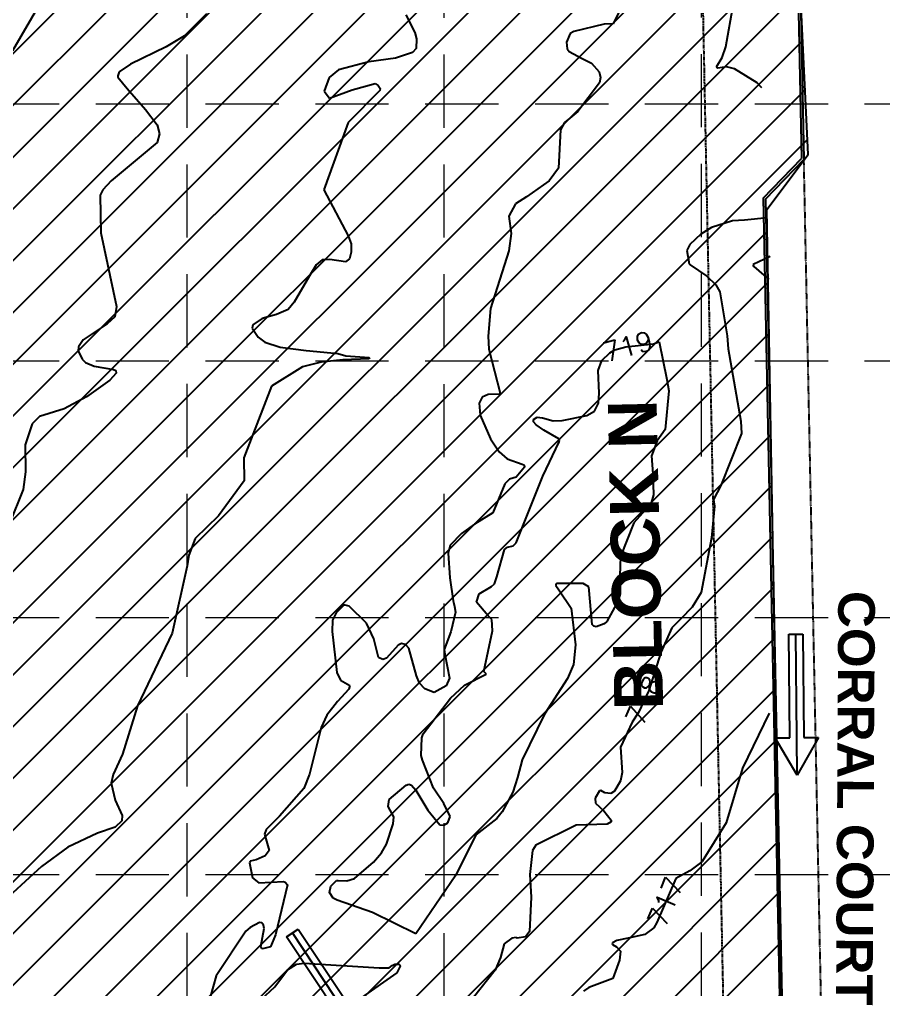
# Model space of a CAD drawing. Header units: inches. Extents: x 2520351 to 2523325, y 7106287 to 7111535.
# Drawn here: x 2522007.4 to 2522184.4, y 7108108.9 to 7108307.7 of the extents above; entities that cross this region are included whole.
import ezdxf
from ezdxf.enums import TextEntityAlignment as Align

# ---------------------------------------------------------------- set-up
doc = ezdxf.new("R2010")
doc.units = ezdxf.units.IN
doc.header["$MEASUREMENT"] = 0
for name, pattern in [('DASHED', [0.75, 0.5, -0.25]), ('HIDDEN', [0.375, 0.25, -0.125]), ('XPAV-sc1$0$HIDDEN4', [0.09375, 0.0625, -0.03125]), ('XSITE-SC$0$PHANTOM2', [1.25, 0.625, -0.125, 0.125, -0.125, 0.125, -0.125])]:
    doc.linetypes.add(name, pattern=pattern)
for name, color, linetype in [('1 SODDED LOT', 2, 'Continuous'), ('CONTOURS', 35, 'Continuous'), ('GRID', 254, 'DASHED'), ('TITLE-TXT', 7, 'Continuous'), ('XDAM-sc1$0$ARROWSHADE', 9, 'Continuous'), ('XPAV-sc1$0$GUTTER', 11, 'XPAV-sc1$0$HIDDEN4'), ('XPAV-sc1$0$p-boc', 11, 'Continuous'), ('XPAV-sc1$0$p-foc', 11, 'Continuous'), ('XSITE-SC$0$1-BLOCK-NUMBER', 251, 'Continuous'), ('XSITE-SC$0$P-ROW', 3, 'XSITE-SC$0$PHANTOM2')]:
    doc.layers.add(name, color=color, linetype=linetype)
doc.styles.get("Standard").update_dxf_attribs({"font": 'ARIALBD.TTF'})
doc.styles.add('STREET', font='ARIALBD.TTF', dxfattribs={"height": 15})
doc.styles.add('XTOPO-SC1-sec$0$L100_40', font='SIMPLEX.shx', dxfattribs={"height": 4})

msp = doc.modelspace()

# ---------------------------------------------------------------- hatches: boundary and pattern name
at = {"layer": '1 SODDED LOT'}
h = msp.add_hatch(dxfattribs=at)
h.set_pattern_fill('ANSI31', color=256, scale=60, style=0)
edge = h.paths.add_edge_path()
edge.add_line((2521746.39, 7107646.36), (2521744.86, 7107758.31))
edge.add_line((2521744.86, 7107758.31), (2521747.04, 7107758.37))
edge.add_line((2521747.04, 7107758.37), (2521750.99, 7107762.44))
edge.add_line((2521750.99, 7107762.44), (2521785.43, 7107762.91))
edge.add_arc((2521785.67, 7107745.01), 17.9, 0.1621, 90.7879, ccw=False)
edge.add_line((2521803.57, 7107745.06), (2521804.89, 7107727.46))
edge.add_line((2521804.89, 7107727.46), (2521805.02, 7107717.88))
edge.add_line((2521805.02, 7107717.88), (2521805.23, 7107706.44))
edge.add_line((2521805.23, 7107706.44), (2521804.25, 7107705.42))
edge.add_line((2521804.25, 7107705.42), (2521804.6, 7107688.82))
edge.add_arc((2521758.68, 7107687.86), 45.94, -68.3455, 1.1975, ccw=False)
edge.add_line((2521775.63, 7107645.16), (2521772.36, 7107644.15))
edge.add_line((2521772.36, 7107644.15), (2521769.8, 7107643.54))
edge.add_line((2521769.8, 7107643.54), (2521767.1, 7107643.06))
edge.add_line((2521767.1, 7107643.06), (2521762.92, 7107642.61))
edge.add_line((2521762.92, 7107642.61), (2521746.45, 7107642.34))
edge.add_line((2521746.45, 7107642.34), (2521746.39, 7107646.36))
h.paths.add_polyline_path([(2521496.41, 7107642.91), (2521494.87, 7107754.48), (2521494.86, 7107754.89), (2521544.44, 7107755.57), (2521546.49, 7107638.6), (2521496.44, 7107637.89)])
edge = h.paths.add_edge_path()
edge.add_line((2521560.4, 7107910.52), (2521558.07, 7108023.7))
edge.add_line((2521558.07, 7108023.7), (2521651.66, 7108025.62))
edge.add_line((2521651.66, 7108025.62), (2521653.09, 7108025.65))
edge.add_line((2521653.09, 7108025.65), (2521655.12, 7108025.67))
edge.add_arc((2521654.18, 7108007.32), 18.37, 20.5729, 87.0589, ccw=False)
edge.add_line((2521671.38, 7108013.78), (2521671.96, 7108011.77))
edge.add_line((2521671.96, 7108011.77), (2521672.24, 7108010.33))
edge.add_line((2521672.24, 7108010.33), (2521672.66, 7108004.67))
edge.add_line((2521672.66, 7108004.67), (2521673.88, 7107987.84))
edge.add_line((2521673.88, 7107987.84), (2521674.16, 7107971.91))
edge.add_line((2521674.16, 7107971.91), (2521673.19, 7107970.83))
edge.add_line((2521673.19, 7107970.83), (2521673.5, 7107955.69))
edge.add_arc((2521631.78, 7107952.34), 41.85, -86.2826, 4.5999, ccw=False)
edge.add_line((2521634.49, 7107910.57), (2521614.91, 7107910.13))
edge.add_line((2521614.91, 7107910.13), (2521613.93, 7107909.11))
edge.add_line((2521613.93, 7107909.11), (2521560.45, 7107908.05))
edge.add_line((2521560.45, 7107908.05), (2521560.4, 7107910.52))
edge = h.paths.add_edge_path()
edge.add_line((2521047.4, 7108212.41), (2521153.71, 7108190.41))
edge.add_line((2521153.71, 7108190.41), (2521165.45, 7108187.98))
edge.add_line((2521165.45, 7108187.98), (2521145.19, 7108096.36))
edge.add_line((2521145.19, 7108096.36), (2521144.82, 7108095.18))
edge.add_arc((2521127.58, 7108100.49), 18.04, 257.7556, 342.8824, ccw=False)
edge.add_line((2521123.75, 7108082.86), (2521105.24, 7108086.22))
edge.add_line((2521105.24, 7108086.22), (2521097.17, 7108087.7))
edge.add_line((2521097.17, 7108087.7), (2521093.78, 7108088.45))
edge.add_line((2521093.78, 7108088.45), (2521093.02, 7108089.64))
edge.add_line((2521093.02, 7108089.64), (2521042.14, 7108100.83))
edge.add_line((2521042.14, 7108100.83), (2521023.14, 7108104.63))
edge.add_line((2521023.14, 7108104.63), (2521047.4, 7108212.41))
edge = h.paths.add_edge_path()
edge.add_line((2521019.41, 7108035.32), (2521021.41, 7108042.83))
edge.add_arc((2521076.42, 7108028.18), 56.93, 107.2084, 165.0796, ccw=False)
edge.add_line((2521059.58, 7108082.56), (2521062.02, 7108082.75))
edge.add_line((2521062.02, 7108082.75), (2521063.44, 7108082.78))
edge.add_arc((2521064.2, 7108044.41), 38.38, 78.5499, 91.1383, ccw=False)
edge.add_line((2521071.82, 7108082.03), (2521087.22, 7108078.63))
edge.add_line((2521087.22, 7108078.63), (2521090.43, 7108077.93))
edge.add_line((2521090.43, 7108077.93), (2521091.62, 7108078.69))
edge.add_line((2521091.62, 7108078.69), (2521095.11, 7108077.9))
edge.add_line((2521095.11, 7108077.9), (2521098.91, 7108076.73))
edge.add_line((2521098.91, 7108076.73), (2521104.9, 7108074.86))
edge.add_line((2521104.9, 7108074.86), (2521106.43, 7108074.38))
edge.add_line((2521106.43, 7108074.38), (2521107.21, 7108074.19))
edge.add_arc((2521102.83, 7108057.05), 17.69, -2.7582, 75.6705, ccw=False)
edge.add_arc((2521095.73, 7108057.39), 24.8, 350.2174, 357.2418, ccw=False)
edge.add_arc((2521158.46, 7108041.57), 40.02, 163.1293, 313.4846)
edge.add_line((2521185.99, 7108012.53), (2521186.72, 7108013.24))
edge.add_line((2521186.72, 7108013.24), (2521188.44, 7108014.97))
edge.add_line((2521188.44, 7108014.97), (2521189.32, 7108015.76))
edge.add_line((2521189.32, 7108015.76), (2521190.38, 7108016.6))
edge.add_arc((2521201.33, 7108002.77), 17.64, 93.2276, 128.3689, ccw=False)
edge.add_line((2521200.34, 7108020.38), (2521227, 7108020.95))
edge.add_line((2521227, 7108020.95), (2521230.56, 7107901.29))
edge.add_line((2521230.56, 7107901.29), (2521209.57, 7107900.92))
edge.add_line((2521209.57, 7107900.92), (2521208.43, 7107900.96))
edge.add_arc((2521221.45, 7108343.75), 442.98, 261.0973, 268.3161, ccw=False)
edge.add_line((2521152.89, 7107906.1), (2521147.31, 7107907.18))
edge.add_line((2521147.31, 7107907.18), (2521141.42, 7107908.4))
edge.add_line((2521141.42, 7107908.4), (2521135.5, 7107909.75))
edge.add_line((2521135.5, 7107909.75), (2521130.22, 7107911.08))
edge.add_line((2521130.22, 7107911.08), (2521114.24, 7107915.61))
edge.add_line((2521114.24, 7107915.61), (2521091.68, 7107923.2))
edge.add_line((2521091.68, 7107923.2), (2521064.35, 7107932.48))
edge.add_line((2521064.35, 7107932.48), (2521052.41, 7107936.54))
edge.add_line((2521052.41, 7107936.54), (2521051.79, 7107937.81))
edge.add_line((2521051.79, 7107937.81), (2521044.55, 7107940.27))
edge.add_arc((2521050.15, 7107983.52), 43.61, 187.3885, 262.6305, ccw=False)
edge.add_line((2521006.9, 7107977.91), (2521006.81, 7107978.71))
edge.add_line((2521006.81, 7107978.71), (2521006.68, 7107980.35))
edge.add_line((2521006.68, 7107980.35), (2521006.61, 7107982.52))
edge.add_arc((2521037.37, 7107983.5), 30.78, 169.0142, 181.8294, ccw=False)
edge.add_line((2521007.16, 7107989.36), (2521012.97, 7108011.46))
edge.add_line((2521012.97, 7108011.46), (2521012.26, 7108012.66))
edge.add_line((2521012.26, 7108012.66), (2521018.19, 7108034.61))
edge.add_line((2521018.19, 7108034.61), (2521019.41, 7108035.32))
h.paths.add_polyline_path([(2521283.39, 7108006.11), (2521285.51, 7107902.42), (2521505.51, 7107906.91), (2521503.11, 7108022.57), (2521283.29, 7108018.11)])
edge = h.paths.add_edge_path()
edge.add_line((2521558.72, 7108049.83), (2521558.74, 7108061.74))
edge.add_line((2521558.74, 7108061.74), (2521556.73, 7108159.77))
edge.add_line((2521556.73, 7108159.77), (2521608.8, 7108160.83))
edge.add_line((2521608.8, 7108160.83), (2521609.82, 7108159.85))
edge.add_line((2521609.82, 7108159.85), (2521624.96, 7108160.17))
edge.add_arc((2521625.88, 7108115.42), 44.75, 8.834, 91.1827, ccw=False)
edge.add_line((2521670.1, 7108122.3), (2521670.53, 7108101.58))
edge.add_line((2521670.53, 7108101.58), (2521671.54, 7108100.6))
edge.add_line((2521671.54, 7108100.6), (2521671.87, 7108084.53))
edge.add_line((2521671.87, 7108084.53), (2521671.15, 7108070.03))
edge.add_line((2521671.15, 7108070.03), (2521671.15, 7108068.8))
edge.add_arc((2521654.11, 7108068.8), 17.04, -87.2047, 0, ccw=False)
edge.add_line((2521654.94, 7108051.78), (2521653.54, 7108051.67))
edge.add_line((2521653.54, 7108051.67), (2521558.72, 7108049.83))
edge = h.paths.add_edge_path()
edge.add_line((2521506.88, 7108158.75), (2521219.57, 7108152.9))
edge.add_line((2521219.57, 7108152.9), (2521201.84, 7108151.72))
edge.add_line((2521201.84, 7108151.72), (2521198.48, 7108151.46))
edge.add_arc((2521199.96, 7108132), 19.52, 94.3325, 163.5555)
edge.add_line((2521181.24, 7108137.52), (2521171.4, 7108094.46))
edge.add_line((2521171.4, 7108094.46), (2521161.77, 7108088.5))
edge.add_line((2521161.77, 7108088.5), (2521156.09, 7108064.96))
edge.add_arc((2521177.51, 7108059.79), 22.04, 166.4191, 262.6913)
edge.add_line((2521174.7, 7108037.93), (2521175.55, 7108037.91))
edge.add_line((2521175.55, 7108037.91), (2521179.48, 7108042))
edge.add_line((2521179.48, 7108042), (2521402.46, 7108046.53))
edge.add_line((2521402.46, 7108046.53), (2521495.69, 7108048.45))
edge.add_line((2521495.69, 7108048.45), (2521499.77, 7108044.52))
edge.add_line((2521499.77, 7108044.52), (2521508.7, 7108044.69))
edge.add_line((2521508.7, 7108044.69), (2521508.63, 7108061.23))
edge.add_line((2521508.63, 7108061.23), (2521506.88, 7108158.75))
edge = h.paths.add_edge_path()
edge.add_line((2521610.94, 7108171.88), (2521608.46, 7108290.01))
edge.add_line((2521608.46, 7108290.01), (2521533.5, 7108288.35))
edge.add_line((2521533.5, 7108288.35), (2521484.86, 7108287.21))
edge.add_line((2521484.86, 7108287.21), (2521460.83, 7108286.21))
edge.add_line((2521460.83, 7108286.21), (2521429.9, 7108284.54))
edge.add_line((2521429.9, 7108284.54), (2521368.78, 7108281.06))
edge.add_line((2521368.78, 7108281.06), (2521349.23, 7108279.95))
edge.add_line((2521349.23, 7108279.95), (2521261.12, 7108274.98))
edge.add_line((2521261.12, 7108274.98), (2521221, 7108272.74))
edge.add_line((2521221, 7108272.74), (2521216.72, 7108276.52))
edge.add_line((2521216.72, 7108276.52), (2521216.67, 7108276.52))
edge.add_arc((2521217.41, 7108256.67), 19.86, 92.1221, 170.604)
edge.add_line((2521197.82, 7108259.91), (2521204.23, 7108250.57))
edge.add_line((2521204.23, 7108250.57), (2521191.32, 7108184.43))
edge.add_line((2521191.32, 7108184.43), (2521191.26, 7108184.1))
edge.add_arc((2521208.22, 7108180.91), 17.26, 169.3216, 273.4207)
edge.add_line((2521209.25, 7108163.67), (2521219.73, 7108162.93))
edge.add_line((2521219.73, 7108162.93), (2521312.77, 7108164.87))
edge.add_line((2521312.77, 7108164.87), (2521481.29, 7108168.3))
edge.add_line((2521481.29, 7108168.3), (2521608.6, 7108170.83))
edge.add_line((2521608.6, 7108170.83), (2521609.57, 7108171.85))
edge.add_line((2521609.57, 7108171.85), (2521610.94, 7108171.88))
edge = h.paths.add_edge_path()
edge.add_line((2521627.16, 7108316.19), (2521544.24, 7108314.51))
edge.add_line((2521544.24, 7108314.51), (2521502.41, 7108313.51))
edge.add_line((2521502.41, 7108313.51), (2521481.25, 7108313))
edge.add_line((2521481.25, 7108313), (2521407.23, 7108309.18))
edge.add_line((2521407.23, 7108309.18), (2521291.9, 7108302.79))
edge.add_line((2521291.9, 7108302.79), (2521288.46, 7108418.47))
edge.add_line((2521288.46, 7108418.47), (2521407.15, 7108420.82))
edge.add_line((2521407.15, 7108420.82), (2521497.39, 7108422.63))
edge.add_line((2521497.39, 7108422.63), (2521603.37, 7108424.87))
edge.add_line((2521603.37, 7108424.87), (2521604.44, 7108423.88))
edge.add_line((2521604.44, 7108423.88), (2521620.18, 7108424.17))
edge.add_arc((2521620.99, 7108379.83), 44.34, 11.6094, 91.0508, ccw=False)
edge.add_line((2521664.42, 7108388.76), (2521665.18, 7108365.61))
edge.add_line((2521665.18, 7108365.61), (2521666.17, 7108364.62))
edge.add_line((2521666.17, 7108364.62), (2521666.53, 7108349.61))
edge.add_line((2521666.53, 7108349.61), (2521665.82, 7108330.77))
edge.add_line((2521665.82, 7108330.77), (2521665.78, 7108329.18))
edge.add_arc((2521648.75, 7108329.68), 17.03, 269.7677, 358.3135, ccw=False)
edge.add_line((2521648.68, 7108312.65), (2521631.32, 7108312.27))
edge.add_line((2521631.32, 7108312.27), (2521627.16, 7108316.19))
edge = h.paths.add_edge_path()
edge.add_line((2521256.27, 7108555.67), (2521264.44, 7108547.85))
edge.add_line((2521264.44, 7108547.85), (2521422.22, 7108551.08))
edge.add_line((2521422.22, 7108551.08), (2521439.6, 7108551.4))
edge.add_line((2521439.6, 7108551.4), (2521460.09, 7108551.78))
edge.add_line((2521460.09, 7108551.78), (2521478.53, 7108551.99))
edge.add_line((2521478.53, 7108551.99), (2521498.9, 7108551.85))
edge.add_line((2521498.9, 7108551.85), (2521515.27, 7108551.59))
edge.add_line((2521515.27, 7108551.59), (2521535.22, 7108551.01))
edge.add_line((2521535.22, 7108551.01), (2521558.63, 7108550.02))
edge.add_line((2521558.63, 7108550.02), (2521563.46, 7108549.77))
edge.add_line((2521563.46, 7108549.77), (2521600.09, 7108547.42))
edge.add_line((2521600.09, 7108547.42), (2521612.24, 7108546.59))
edge.add_line((2521612.24, 7108546.59), (2521642.87, 7108544.49))
edge.add_line((2521642.87, 7108544.49), (2521644.67, 7108544.41))
edge.add_arc((2521643.68, 7108526.18), 18.26, -0.2001, 86.9036, ccw=False)
edge.add_line((2521661.94, 7108526.12), (2521663.48, 7108497.64))
edge.add_line((2521663.48, 7108497.64), (2521662.44, 7108496.61))
edge.add_line((2521662.44, 7108496.61), (2521662.84, 7108477.01))
edge.add_arc((2521621.17, 7108477.8), 41.67, 279.5049, 358.923, ccw=False)
edge.add_line((2521628.05, 7108436.7), (2521270.95, 7108428.02))
edge.add_line((2521270.95, 7108428.02), (2521264.41, 7108428))
edge.add_line((2521264.41, 7108428), (2521251.99, 7108428.74))
edge.add_line((2521251.99, 7108428.74), (2521250.56, 7108428.86))
edge.add_line((2521250.56, 7108428.86), (2521248.88, 7108429.14))
edge.add_arc((2521252.57, 7108446.62), 17.86, 178.6911, 258.0797, ccw=False)
edge.add_line((2521234.71, 7108447.03), (2521243.77, 7108528.42))
edge.add_line((2521243.77, 7108528.42), (2521236.52, 7108537.37))
edge.add_line((2521236.52, 7108537.37), (2521236.59, 7108537.82))
edge.add_arc((2521256.58, 7108535.54), 20.12, 94.1833, 173.5096, ccw=False)
edge.add_line((2521255.11, 7108555.6), (2521256.27, 7108555.67))
edge = h.paths.add_edge_path()
edge.add_line((2521107.58, 7108664.77), (2521108.64, 7108682.72))
edge.add_line((2521108.64, 7108682.72), (2521266.52, 7108685.94))
edge.add_line((2521266.52, 7108685.94), (2521268.4, 7108592.03))
edge.add_line((2521268.4, 7108592.03), (2521265.61, 7108582.1))
edge.add_line((2521265.61, 7108582.1), (2521265.6, 7108582.05))
edge.add_line((2521265.6, 7108582.05), (2521265.56, 7108582.07))
edge.add_arc((2521245.59, 7108545.89), 41.32, 61.0945, 134.8409)
edge.add_line((2521216.45, 7108575.19), (2521207.18, 7108580.34))
edge.add_line((2521207.18, 7108580.34), (2521107.58, 7108664.77))
h.paths.add_polyline_path([(2521338.51, 7108687.38), (2521340.74, 7108575.45), (2521409.85, 7108576.76), (2521462.55, 7108577.85), (2521498.11, 7108577.93), (2521524.42, 7108577.42), (2521561.99, 7108575.86), (2521619.96, 7108572.16), (2521620.68, 7108584.2), (2521618.44, 7108693.07)])
edge = h.paths.add_edge_path()
edge.add_line((2521675.61, 7108638.41), (2521787.53, 7108640.54))
edge.add_line((2521787.53, 7108640.54), (2521788.82, 7108582.44))
edge.add_arc((2521769.3, 7108582), 19.53, -91.2766, 1.2682, ccw=False)
edge.add_line((2521768.86, 7108562.48), (2521676.84, 7108568.35))
edge.add_line((2521676.84, 7108568.35), (2521675.61, 7108638.41))
h.paths.add_polyline_path([(2522089.45, 7108697.69), (2522087.41, 7108797.67), (2522087.4, 7108809.66), (2522141.64, 7108810.78), (2522144.56, 7108694.83), (2522090.79, 7108693.71), (2522089.8, 7108692.7), (2522089.51, 7108692.7)])
h.paths.add_polyline_path([(2522252.39, 7108801.05), (2522254.38, 7108696.13), (2522309.56, 7108697.17), (2522307.11, 7108814.19), (2522252.07, 7108813.05)])
edge = h.paths.add_edge_path()
edge.add_line((2522425.42, 7107990.85), (2522320.45, 7107988.7))
edge.add_line((2522320.45, 7107988.7), (2522321.28, 7107951.54))
edge.add_line((2522321.28, 7107951.54), (2522322.52, 7107935.37))
edge.add_arc((2522340.74, 7107935.67), 18.22, 180.9526, 266.0005)
edge.add_line((2522339.47, 7107917.49), (2522396.48, 7107918.22))
edge.add_line((2522396.48, 7107918.22), (2522404.4, 7107910.48))
edge.add_line((2522404.4, 7107910.48), (2522427.53, 7107910.71))
edge.add_arc((2522426.8, 7107930.52), 19.82, 272.1239, 358.3676)
edge.add_line((2522446.62, 7107929.95), (2522445.36, 7107990.97))
edge.add_line((2522445.36, 7107990.97), (2522425.42, 7107990.85))
h.paths.add_polyline_path([(2522420.67, 7108224.34), (2522421.87, 7108165.95), (2522317.91, 7108163.85), (2522317.73, 7108171.63), (2522316.69, 7108172.59), (2522315.73, 7108222.04)])
h.paths.add_polyline_path([(2522580.28, 7108243.42), (2522458.38, 7108240.38), (2522464.65, 7107967.07), (2522585.56, 7107967.98)])
edge = h.paths.add_edge_path()
edge.add_line((2522579.22, 7108296.92), (2522576.73, 7108417.39))
edge.add_line((2522576.73, 7108417.39), (2522469.65, 7108328.39))
edge.add_line((2522469.65, 7108328.39), (2522462.53, 7108321.45))
edge.add_line((2522462.53, 7108321.45), (2522462.71, 7108321.2))
edge.add_arc((2522430.81, 7108296.5), 40.35, 0.4877, 37.7474, ccw=False)
edge.add_line((2522471.16, 7108296.85), (2522579.22, 7108296.92))
h.paths.add_polyline_path([(2522576.35, 7108437.57), (2522445, 7108434.96), (2522443.72, 7108526.29), (2522442.61, 7108536.5), (2522453.2, 7108543.61), (2522459.72, 7108551.85), (2522464.2, 7108561.88), (2522465.59, 7108573.17), (2522464.18, 7108583.42), (2522459.8, 7108593.28), (2522456.3, 7108597.55), (2522461.81, 7108601.72), (2522466.36, 7108600.86), (2522572.93, 7108603.07)])
h.paths.add_polyline_path([(2522569.61, 7108768), (2522570.72, 7108713.03), (2522460.71, 7108710.69), (2522444.76, 7108711.11), (2522444.01, 7108746), (2522444.87, 7108752.5), (2522447.49, 7108758.01), (2522451.68, 7108762.45), (2522456.29, 7108765.05), (2522464.83, 7108769.19), (2522481.93, 7108766.16)])
h.paths.add_polyline_path([(2522560.76, 7109202.2), (2522446.33, 7109199.81), (2522434.27, 7109198.05), (2522437.5, 7109182.67), (2522439.66, 7109156.51), (2522441.43, 7109069.76), (2522437.53, 7109065.63), (2522437.82, 7109051.02), (2522439.59, 7109049.34), (2522563.76, 7109052.27)])
h = msp.add_hatch(dxfattribs=at)
h.set_pattern_fill('ANSI31', color=256, scale=60, style=0)
edge = h.paths.add_edge_path()
edge.add_line((2521816.44, 7108514.61), (2521818.31, 7108376.41))
edge.add_arc((2521796.53, 7108299.85), 79.6, -77.2476, 74.1201, ccw=False)
edge.add_line((2521814.1, 7108222.21), (2521827.81, 7107930.19))
edge.add_line((2521827.81, 7107930.19), (2521821.02, 7107921.01))
edge.add_line((2521821.02, 7107921.01), (2521824.62, 7107908.63))
edge.add_line((2521824.62, 7107908.63), (2521841, 7107902.24))
edge.add_line((2521841, 7107902.24), (2521847.39, 7107911.02))
edge.add_line((2521847.39, 7107911.02), (2522149.02, 7107915.02))
edge.add_line((2522149.02, 7107915.02), (2522155.81, 7107907.43))
edge.add_line((2522155.81, 7107907.43), (2522168.59, 7107913.02))
edge.add_line((2522168.59, 7107913.02), (2522175.38, 7107925.8))
edge.add_line((2522175.38, 7107925.8), (2522166.59, 7107933.79))
edge.add_line((2522166.59, 7107933.79), (2522160.51, 7108268.74))
edge.add_line((2522160.51, 7108268.74), (2522168.99, 7108280.03))
edge.add_line((2522168.99, 7108280.03), (2522166.16, 7108338.75))
edge.add_line((2522166.16, 7108338.75), (2522155.43, 7108347.22))
edge.add_line((2522155.43, 7108347.22), (2522154.87, 7108518.88))
edge.add_line((2522154.87, 7108518.88), (2522162.77, 7108529.04))
edge.add_line((2522162.77, 7108529.04), (2522157.13, 7108540.9))
edge.add_line((2522157.13, 7108540.9), (2522146.39, 7108548.24))
edge.add_line((2522146.39, 7108548.24), (2522142.44, 7108547.67))
edge.add_line((2522142.44, 7108547.67), (2522135.1, 7108539.77))
edge.add_line((2522135.1, 7108539.77), (2521835.73, 7108534.12))
edge.add_line((2521835.73, 7108534.12), (2521828.39, 7108542.03))
edge.add_line((2521828.39, 7108542.03), (2521813.14, 7108538.64))
edge.add_line((2521813.14, 7108538.64), (2521808.62, 7108522.26))
edge.add_line((2521808.62, 7108522.26), (2521816.53, 7108513.23))
edge.add_line((2521816.53, 7108513.23), (2521816.44, 7108514.61))

# ---------------------------------------------------------------- linework, layer by layer
for p, q in [((2522165.01, 7108181.73), (2522167.91, 7108181.75)), ((2522165.2, 7108160.51), (2522165.01, 7108181.73)), ((2522167.91, 7108181.75), (2522168.1, 7108160.54)), ((2522162.2, 7108160.49), (2522165.2, 7108160.51)), ((2522166.72, 7108152.82), (2522162.2, 7108160.49)), ((2522171.1, 7108160.57), (2522166.72, 7108152.82)), ((2522168.1, 7108160.54), (2522171.1, 7108160.57)), ((2522062.12, 7108119.69), (2522064.53, 7108121.29)), ((2522064.53, 7108121.29), (2522076.29, 7108103.63)), ((2522073.87, 7108102.03), (2522062.12, 7108119.69))]:
    msp.add_line(p, q)
msp.add_lwpolyline([(2522166.59, 7107933.79), (2522160.51, 7108268.74), (2522168.99, 7108280.03), (2522166.16, 7108338.75), (2522155.43, 7108347.22), (2522154.87, 7108518.88), (2522162.77, 7108529.04), (2522157.13, 7108540.9), (2522146.39, 7108548.24), (2522142.44, 7108547.67), (2522135.1, 7108539.77), (2521835.73, 7108534.12), (2521828.39, 7108542.03), (2521813.14, 7108538.64), (2521808.62, 7108522.26), (2521816.53, 7108513.23), (2521816.44, 7108514.61), (2521818.31, 7108376.41, -0.776852), (2521814.1, 7108222.21), (2521827.81, 7107930.19)], format="xyb", dxfattribs=at)
at = {"layer": 'CONTOURS'}
for p, q in [((2522011.57, 7108310.89, 722), (2522006, 7108301.26, 722)), ((2522130.93, 7108310.67, 719), (2522129.05, 7108306.77, 719)), ((2522152.12, 7108302.05, 719), (2522153.69, 7108310.94, 719)), ((2522045.74, 7108308.83, 721), (2522041.22, 7108304.35, 721)), ((2522086.54, 7108308.65, 720), (2522088.4, 7108304.99, 720)), ((2522127.17, 7108306.68, 719), (2522120.97, 7108305.24, 719)), ((2522129.05, 7108306.77, 719), (2522127.17, 7108306.68, 719)), ((2522041.22, 7108304.35, 721), (2522037.48, 7108302.05, 721)), ((2522088.4, 7108304.99, 720), (2522088.78, 7108303.7, 720)), ((2522088.78, 7108303.7, 720), (2522088.67, 7108301.75, 720)), ((2522120.21, 7108304.79, 719), (2522119.47, 7108303.02, 719)), ((2522120.97, 7108305.24, 719), (2522120.21, 7108304.79, 719)), ((2522037.48, 7108302.05, 721), (2522030.18, 7108298.52, 721)), ((2522088.67, 7108301.75, 720), (2522087.96, 7108300.88, 720)), ((2522119.47, 7108303.02, 719), (2522119.59, 7108301.64, 719)), ((2522119.59, 7108301.64, 719), (2522120, 7108301.12, 719)), ((2522151.38, 7108299.89, 719), (2522152.12, 7108302.05, 719)), ((2522084.46, 7108299.73, 720), (2522078.98, 7108298.98, 720)), ((2522087.96, 7108300.88, 720), (2522084.46, 7108299.73, 720)), ((2522120, 7108301.12, 719), (2522122.68, 7108299.7, 719)), ((2522122.68, 7108299.7, 719), (2522124.63, 7108298.75, 719)), ((2522150.19, 7108297.94, 719), (2522151.38, 7108299.89, 719)), ((2522030.18, 7108298.52, 721), (2522027.86, 7108296.96, 721)), ((2522078.98, 7108298.98, 720), (2522072.78, 7108297.39, 720)), ((2522124.63, 7108298.75, 719), (2522126.15, 7108296.98, 719)), ((2522150.31, 7108297.75, 719), (2522150.19, 7108297.94, 719)), ((2522150.49, 7108297.71, 719), (2522150.31, 7108297.75, 719)), ((2522150.51, 7108297.71, 719), (2522150.49, 7108297.71, 719)), ((2522152.26, 7108297.96, 719), (2522150.51, 7108297.71, 719)), ((2522153.9, 7108297.56, 719), (2522152.26, 7108297.96, 719)), ((2522027.86, 7108296.96, 721), (2522027.58, 7108296.11, 721)), ((2522027.58, 7108296.11, 721), (2522027.59, 7108295.87, 721)), ((2522027.59, 7108295.87, 721), (2522029.51, 7108293.55, 721)), ((2522070.84, 7108295.77, 720), (2522069.85, 7108292.98, 720)), ((2522072.78, 7108297.39, 720), (2522070.84, 7108295.77, 720)), ((2522126.15, 7108296.98, 719), (2522126.46, 7108295.78, 719)), ((2522126.46, 7108295.78, 719), (2522126.21, 7108294.7, 719)), ((2522158.54, 7108294.7, 719), (2522153.9, 7108297.56, 719)), ((2522075.55, 7108293.26, 720), (2522080.28, 7108294.57, 720)), ((2522080.28, 7108294.57, 720), (2522080.92, 7108294.17, 720)), ((2522080.92, 7108294.17, 720), (2522081.31, 7108293.5, 720)), ((2522126.21, 7108294.7, 719), (2522121.79, 7108288.8, 719)), ((2522159.51, 7108293.65, 719), (2522158.54, 7108294.7, 719)), ((2522029.51, 7108293.55, 721), (2522033.24, 7108289.24, 721)), ((2522069.85, 7108292.98, 720), (2522070.92, 7108291.56, 720)), ((2522070.92, 7108291.56, 720), (2522075.55, 7108293.26, 720)), ((2522081.25, 7108293.14, 720), (2522074.79, 7108286.55, 720)), ((2522081.31, 7108293.5, 720), (2522081.25, 7108293.14, 720)), ((2522033.24, 7108289.24, 721), (2522035.64, 7108286.08, 721)), ((2522121.79, 7108288.8, 719), (2522120.13, 7108287.46, 719)), ((2522035.64, 7108286.08, 721), (2522036.08, 7108284.26, 721)), ((2522074.79, 7108286.55, 720), (2522069.78, 7108272.75, 720)), ((2522119.04, 7108286.59, 719), (2522118.27, 7108285.09, 719)), ((2522120.13, 7108287.46, 719), (2522119.04, 7108286.59, 719)), ((2522036.08, 7108284.26, 721), (2522035.62, 7108282.48, 721)), ((2522118.27, 7108285.09, 719), (2522117.82, 7108277.2, 719)), ((2522035.62, 7108282.48, 721), (2522026.2, 7108274.63, 721)), ((2522117.82, 7108277.2, 719), (2522115.95, 7108274.6, 719)), ((2522026.2, 7108274.63, 721), (2522024.51, 7108272.78, 721)), ((2522115.95, 7108274.6, 719), (2522111.28, 7108271.35, 719)), ((2522024.51, 7108272.78, 721), (2522023.99, 7108271.68, 721)), ((2522069.78, 7108272.75, 720), (2522074.78, 7108263.35, 720)), ((2522023.99, 7108271.68, 721), (2522024.13, 7108263.95, 721)), ((2522109.03, 7108269.87, 719), (2522107.7, 7108267.34, 719)), ((2522111.28, 7108271.35, 719), (2522109.03, 7108269.87, 719)), ((2522107.7, 7108267.34, 719), (2522108.12, 7108263.81, 719)), ((2522153.46, 7108266.42, 718), (2522149.18, 7108265.03, 718)), ((2522155.91, 7108266.58, 718), (2522153.46, 7108266.42, 718)), ((2522160.66, 7108267, 718), (2522155.91, 7108266.58, 718)), ((2522024.13, 7108263.95, 721), (2522027.3, 7108248.85, 721)), ((2522149.18, 7108265.03, 718), (2522147.02, 7108263.71, 718)), ((2522074.78, 7108263.35, 720), (2522075.35, 7108261.71, 720)), ((2522108.12, 7108263.81, 719), (2522107.68, 7108260.29, 719)), ((2522147.02, 7108263.71, 718), (2522144.72, 7108261.55, 718)), ((2522075.34, 7108259.97, 720), (2522075.03, 7108258.64, 720)), ((2522075.35, 7108261.71, 720), (2522075.34, 7108259.97, 720)), ((2522107.68, 7108260.29, 719), (2522103.92, 7108248.43, 719)), ((2522144.72, 7108261.55, 718), (2522144.1, 7108260.32, 718)), ((2522144.1, 7108260.32, 718), (2522144.63, 7108257.57, 718)), ((2522069.42, 7108258.39, 720), (2522068.21, 7108257.39, 720)), ((2522070.98, 7108258.48, 720), (2522069.42, 7108258.39, 720)), ((2522074.24, 7108258.03, 720), (2522070.98, 7108258.48, 720)), ((2522075.03, 7108258.64, 720), (2522074.24, 7108258.03, 720)), ((2522161.21, 7108259.11, 717), (2522157.68, 7108257.5, 717)), ((2522068.21, 7108257.39, 720), (2522066.81, 7108255.15, 720)), ((2522144.63, 7108257.57, 718), (2522144.8, 7108257.42, 718)), ((2522144.8, 7108257.42, 718), (2522148.19, 7108255.08, 718)), ((2522157.68, 7108257.5, 717), (2522157.64, 7108257.37, 717)), ((2522157.64, 7108257.37, 717), (2522157.87, 7108257.05, 717)), ((2522157.87, 7108257.05, 717), (2522160.9, 7108254.42, 717)), ((2522066.81, 7108255.15, 720), (2522063.69, 7108249.74, 720)), ((2522148.19, 7108255.08, 718), (2522150.06, 7108253.28, 718)), ((2522150.06, 7108253.28, 718), (2522150.91, 7108251.9, 718)), ((2522150.91, 7108251.9, 718), (2522152.38, 7108242.83, 718)), ((2522027.3, 7108248.85, 721), (2522026.95, 7108246.73, 721)), ((2522062.46, 7108248.28, 720), (2522060.11, 7108247.22, 720)), ((2522063.69, 7108249.74, 720), (2522062.46, 7108248.28, 720)), ((2522103.92, 7108248.43, 719), (2522103.4, 7108242.81, 719)), ((2522026.95, 7108246.73, 721), (2522025.41, 7108245.28, 721)), ((2522057.16, 7108246.39, 720), (2522055.2, 7108245.13, 720)), ((2522060.11, 7108247.22, 720), (2522057.16, 7108246.39, 720)), ((2522025.41, 7108245.28, 721), (2522020.48, 7108242.04, 721)), ((2522055.2, 7108245.13, 720), (2522055.1, 7108244.39, 720)), ((2522055.1, 7108244.39, 720), (2522056.3, 7108242.58, 720)), ((2522020.48, 7108242.04, 721), (2522019.5, 7108240.63, 721)), ((2522056.3, 7108242.58, 720), (2522057.71, 7108241.54, 720)), ((2522103.4, 7108242.81, 719), (2522103.54, 7108240.1, 719)), ((2522152.38, 7108242.83, 718), (2522152.6, 7108240.2, 718)), ((2522019.5, 7108240.63, 721), (2522019.48, 7108239.8, 721)), ((2522057.71, 7108241.54, 720), (2522060.85, 7108240.52, 720)), ((2522060.85, 7108240.52, 720), (2522066.16, 7108239.87, 720)), ((2522103.54, 7108240.1, 719), (2522105.87, 7108231.11, 719)), ((2522129.39, 7108239.96, 719), (2522131.65, 7108240.58, 719)), ((2522131.65, 7108240.58, 719), (2522137.31, 7108241.19, 719)), ((2522137.31, 7108241.19, 719), (2522138.37, 7108241.65, 719)), ((2522138.37, 7108241.65, 719), (2522138.44, 7108241.59, 719)), ((2522138.37, 7108241.65, 719), (2522138.37, 7108241.65, 719)), ((2522138.44, 7108241.59, 719), (2522140.04, 7108233.89, 719)), ((2522152.6, 7108240.2, 718), (2522155.21, 7108225.36, 718)), ((2522019.48, 7108239.8, 721), (2522020.26, 7108238.1, 721)), ((2522020.26, 7108238.1, 721), (2522020.94, 7108237.42, 721)), ((2522066.16, 7108239.87, 720), (2522072.61, 7108239.23, 720)), ((2522072.61, 7108239.23, 720), (2522074.26, 7108238.73, 720)), ((2522079.04, 7108238.17, 720), (2522073.68, 7108237.92, 720)), ((2522074.26, 7108238.73, 720), (2522079.04, 7108238.44, 720)), ((2522079.04, 7108238.44, 720), (2522079.06, 7108238.44, 720)), ((2522079.06, 7108238.19, 720), (2522079.04, 7108238.17, 720)), ((2522079.06, 7108238.44, 720), (2522079.13, 7108238.35, 720)), ((2522079.08, 7108238.2, 720), (2522079.06, 7108238.19, 720)), ((2522079.13, 7108238.35, 720), (2522079.08, 7108238.2, 720)), ((2522126.71, 7108237.77, 719), (2522128.38, 7108239.38, 719)), ((2522128.38, 7108239.38, 719), (2522129.39, 7108239.96, 719)), ((2522020.94, 7108237.42, 721), (2522022.73, 7108236.63, 721)), ((2522022.73, 7108236.63, 721), (2522026.67, 7108235.96, 721)), ((2522065.38, 7108236.47, 720), (2522059.05, 7108232.51, 720)), ((2522069.22, 7108237.47, 720), (2522065.38, 7108236.47, 720)), ((2522073.68, 7108237.92, 720), (2522069.22, 7108237.47, 720)), ((2522125.95, 7108235.73, 719), (2522126.71, 7108237.77, 719)), ((2522027.23, 7108235.18, 721), (2522025.93, 7108233.8, 721)), ((2522026.67, 7108235.96, 721), (2522027.16, 7108235.77, 721)), ((2522027.16, 7108235.77, 721), (2522027.23, 7108235.18, 721)), ((2522126.16, 7108231.12, 719), (2522125.95, 7108235.73, 719)), ((2522025.93, 7108233.8, 721), (2522021.16, 7108230.37, 721)), ((2522059.05, 7108232.51, 720), (2522053.38, 7108217.84, 720)), ((2522140.04, 7108233.89, 719), (2522140.43, 7108231.59, 719)), ((2522021.16, 7108230.37, 721), (2522016.57, 7108227.91, 721)), ((2522102.18, 7108230.29, 719), (2522101.57, 7108229.07, 719)), ((2522103.45, 7108230.8, 719), (2522102.18, 7108230.29, 719)), ((2522105.67, 7108230.87, 719), (2522103.45, 7108230.8, 719)), ((2522105.87, 7108231.09, 719), (2522105.67, 7108230.87, 719)), ((2522105.87, 7108231.11, 719), (2522105.87, 7108231.09, 719)), ((2522126, 7108229.03, 719), (2522126.16, 7108231.12, 719)), ((2522140.43, 7108231.59, 719), (2522139.67, 7108223.69, 719)), ((2522101.57, 7108229.07, 719), (2522101.79, 7108226.6, 719)), ((2522125.22, 7108227.39, 719), (2522126, 7108229.03, 719)), ((2522011.52, 7108226.29, 721), (2522010.03, 7108224.79, 721)), ((2522016.57, 7108227.91, 721), (2522011.52, 7108226.29, 721)), ((2522101.79, 7108226.6, 719), (2522103.92, 7108221.74, 719)), ((2522112.71, 7108225.71, 719), (2522113.45, 7108226.2, 719)), ((2522113.45, 7108226.2, 719), (2522114.59, 7108226.05, 719)), ((2522118.59, 7108225.47, 719), (2522123.64, 7108226.51, 719)), ((2522123.64, 7108226.51, 719), (2522125.22, 7108227.39, 719)), ((2522010.03, 7108224.79, 721), (2522008.63, 7108220.53, 721)), ((2522112.69, 7108225.26, 719), (2522112.71, 7108225.71, 719)), ((2522113.25, 7108224.62, 719), (2522112.69, 7108225.26, 719)), ((2522114.82, 7108223.54, 719), (2522113.25, 7108224.62, 719)), ((2522114.59, 7108226.05, 719), (2522116.77, 7108225.45, 719)), ((2522116.77, 7108225.45, 719), (2522118.59, 7108225.47, 719)), ((2522155.21, 7108225.36, 718), (2522155.31, 7108222.83, 718)), ((2522117.88, 7108221.74, 719), (2522114.82, 7108223.54, 719)), ((2522139.67, 7108223.69, 719), (2522138.05, 7108221.35, 719)), ((2522155.31, 7108222.83, 718), (2522151.07, 7108212.21, 718)), ((2522008.63, 7108220.53, 721), (2522008.65, 7108215, 721)), ((2522103.92, 7108221.74, 719), (2522105.67, 7108219.08, 719)), ((2522114.62, 7108214.08, 719), (2522117.98, 7108221.12, 719)), ((2522118.04, 7108221.45, 719), (2522117.88, 7108221.74, 719)), ((2522117.98, 7108221.12, 719), (2522118.04, 7108221.45, 719)), ((2522138.05, 7108221.35, 719), (2522136.91, 7108218.29, 719)), ((2522105.67, 7108219.08, 719), (2522107.33, 7108217.62, 719)), ((2522136.91, 7108218.29, 719), (2522137.18, 7108214.58, 719)), ((2522053.38, 7108217.84, 720), (2522053.45, 7108213.14, 720)), ((2522107.33, 7108217.62, 719), (2522110.43, 7108216.56, 719)), ((2522110.43, 7108216.56, 719), (2522110.71, 7108216.39, 719)), ((2522110.71, 7108216.39, 719), (2522110.88, 7108216.18, 719)), ((2522110.88, 7108216.18, 719), (2522110.88, 7108215.92, 719)), ((2522008.65, 7108215, 721), (2522008.16, 7108211.35, 721)), ((2522110.88, 7108215.92, 719), (2522109.19, 7108213.92, 719)), ((2522137.18, 7108214.58, 719), (2522137.33, 7108210.24, 719)), ((2522053.45, 7108213.14, 720), (2522048.18, 7108205.99, 720)), ((2522106.82, 7108212.53, 719), (2522104.41, 7108206.55, 719)), ((2522107.78, 7108213.49, 719), (2522106.82, 7108212.53, 719)), ((2522109.19, 7108213.92, 719), (2522107.78, 7108213.49, 719)), ((2522109.18, 7108200.42, 719), (2522114.62, 7108214.08, 719)), ((2522151.07, 7108212.21, 718), (2522149.61, 7108209.28, 718)), ((2522008.16, 7108211.35, 721), (2522005.42, 7108204.41, 721)), ((2522137.33, 7108210.24, 719), (2522136.83, 7108208.61, 719)), ((2522136.83, 7108208.61, 719), (2522135.75, 7108207.25, 719)), ((2522149.61, 7108209.28, 718), (2522149.76, 7108207.98, 718)), ((2522104.41, 7108206.55, 719), (2522100.66, 7108204.25, 719)), ((2522135.75, 7108207.25, 719), (2522133.3, 7108204.54, 719)), ((2522149.76, 7108207.98, 718), (2522149.2, 7108201.48, 718)), ((2522048.18, 7108205.99, 720), (2522043.43, 7108201.33, 720)), ((2522100.66, 7108204.25, 719), (2522097.94, 7108202.33, 719)), ((2522133.3, 7108204.54, 719), (2522130.56, 7108197.64, 719)), ((2522097.94, 7108202.33, 719), (2522095.68, 7108199.93, 719)), ((2522043.43, 7108201.33, 720), (2522042.11, 7108197.94, 720)), ((2522108.55, 7108199.79, 719), (2522109.18, 7108200.42, 719)), ((2522149.2, 7108201.48, 718), (2522147.03, 7108190.27, 718)), ((2522095.68, 7108199.93, 719), (2522095.26, 7108198.3, 719)), ((2522095.26, 7108198.3, 719), (2522095.59, 7108193.29, 719)), ((2522105.24, 7108193.44, 719), (2522106.78, 7108199.09, 719)), ((2522106.78, 7108199.09, 719), (2522107.38, 7108199.55, 719)), ((2522107.38, 7108199.55, 719), (2522108.55, 7108199.79, 719)), ((2522042.11, 7108197.94, 720), (2522041.8, 7108195.72, 720)), ((2522130.56, 7108197.64, 719), (2522130.42, 7108193.69, 719)), ((2522041.8, 7108195.72, 720), (2522038.74, 7108181.92, 720)), ((2522095.59, 7108193.29, 719), (2522096.29, 7108188.52, 719)), ((2522104.72, 7108192.01, 719), (2522105.24, 7108193.44, 719)), ((2522130.42, 7108193.69, 719), (2522130.47, 7108189.97, 719)), ((2522101.56, 7108189.98, 719), (2522104.15, 7108191.51, 719)), ((2522104.15, 7108191.51, 719), (2522104.72, 7108192.01, 719)), ((2522117.56, 7108192.12, 719), (2522117.3, 7108191.96, 719)), ((2522117.3, 7108191.96, 719), (2522117.31, 7108191.66, 719)), ((2522117.31, 7108191.66, 719), (2522117.88, 7108190.81, 719)), ((2522122.89, 7108192.12, 719), (2522117.56, 7108192.12, 719)), ((2522117.88, 7108190.81, 719), (2522120.44, 7108187.05, 719)), ((2522124.03, 7108191.41, 719), (2522122.89, 7108192.12, 719)), ((2522124.71, 7108183.69, 719), (2522124.03, 7108191.41, 719)), ((2522096.29, 7108188.52, 719), (2522096.34, 7108188.29, 719)), ((2522101.03, 7108188.3, 719), (2522101.56, 7108189.98, 719)), ((2522130.08, 7108188.54, 719), (2522127.77, 7108184.34, 719)), ((2522130.47, 7108189.97, 719), (2522130.08, 7108188.54, 719)), ((2522147.03, 7108190.27, 718), (2522145.23, 7108187.24, 718)), ((2522073.89, 7108187.64, 719), (2522072.32, 7108186.11, 719)), ((2522074.15, 7108187.67, 719), (2522073.89, 7108187.64, 719)), ((2522074.96, 7108187.43, 719), (2522074.15, 7108187.67, 719)), ((2522078.49, 7108183.94, 719), (2522074.96, 7108187.43, 719)), ((2522096.34, 7108188.29, 719), (2522096.57, 7108187.36, 719)), ((2522096.57, 7108187.36, 719), (2522096.73, 7108186.21, 719)), ((2522103.42, 7108185.46, 719), (2522101.03, 7108188.3, 719)), ((2522120.44, 7108187.05, 719), (2522121.3, 7108179.54, 719)), ((2522145.23, 7108187.24, 718), (2522142.9, 7108184.89, 718)), ((2522071.54, 7108184.61, 719), (2522071.46, 7108182.27, 719)), ((2522072.32, 7108186.11, 719), (2522071.54, 7108184.61, 719)), ((2522096.73, 7108186.21, 719), (2522095.76, 7108182.17, 719)), ((2522104.2, 7108184.72, 719), (2522103.42, 7108185.46, 719)), ((2522104.3, 7108182.43, 719), (2522104.2, 7108184.72, 719)), ((2522127.77, 7108184.34, 719), (2522127.18, 7108183.86, 719)), ((2522142.9, 7108184.89, 718), (2522141.03, 7108183.05, 718)), ((2522080, 7108180.74, 719), (2522078.49, 7108183.94, 719)), ((2522102.57, 7108174.1, 719), (2522104.3, 7108182.43, 719)), ((2522125.05, 7108183.33, 719), (2522124.71, 7108183.69, 719)), ((2522125.54, 7108183.23, 719), (2522125.05, 7108183.33, 719)), ((2522127.18, 7108183.86, 719), (2522125.54, 7108183.23, 719)), ((2522141.03, 7108183.05, 718), (2522138.77, 7108177.95, 718)), ((2522038.74, 7108181.92, 720), (2522031.6, 7108167.05, 720)), ((2522071.46, 7108182.27, 719), (2522072.46, 7108173.87, 719)), ((2522080.97, 7108176.94, 719), (2522080, 7108180.74, 719)), ((2522095.76, 7108182.17, 719), (2522094.39, 7108178.59, 719)), ((2522084.97, 7108179.47, 719), (2522082.58, 7108176.83, 719)), ((2522085.7, 7108179.81, 719), (2522084.97, 7108179.47, 719)), ((2522086.47, 7108179.57, 719), (2522085.7, 7108179.81, 719)), ((2522087.16, 7108178.86, 719), (2522086.47, 7108179.57, 719)), ((2522088.73, 7108173.19, 719), (2522087.16, 7108178.86, 719)), ((2522094.39, 7108178.59, 719), (2522094.55, 7108177.62, 719)), ((2522121.3, 7108179.54, 719), (2522120.9, 7108175.49, 719)), ((2522081.84, 7108176.53, 719), (2522080.97, 7108176.94, 719)), ((2522082.58, 7108176.83, 719), (2522081.84, 7108176.53, 719)), ((2522094.55, 7108177.62, 719), (2522095.54, 7108172.71, 719)), ((2522138.77, 7108177.95, 718), (2522136.33, 7108170.17, 718)), ((2522120.9, 7108175.49, 719), (2522119.65, 7108172.65, 719)), ((2522072.46, 7108173.87, 719), (2522073.19, 7108172.31, 719)), ((2522089.37, 7108171.71, 719), (2522088.73, 7108173.19, 719)), ((2522095.54, 7108172.71, 719), (2522094.81, 7108171.16, 719)), ((2522098.56, 7108171.24, 719), (2522103, 7108173.51, 719)), ((2522103.01, 7108173.6, 719), (2522102.57, 7108174.1, 719)), ((2522103, 7108173.51, 719), (2522103.02, 7108173.55, 719)), ((2522103.02, 7108173.55, 719), (2522103.01, 7108173.6, 719)), ((2522119.65, 7108172.65, 719), (2522114.99, 7108165.3, 719)), ((2522074.88, 7108170.45, 719), (2522072.6, 7108167.95, 719)), ((2522073.19, 7108172.31, 719), (2522075.07, 7108171.19, 719)), ((2522075.07, 7108171.19, 719), (2522074.88, 7108170.45, 719)), ((2522090.46, 7108170.52, 719), (2522089.37, 7108171.71, 719)), ((2522092.37, 7108169.76, 719), (2522090.46, 7108170.52, 719)), ((2522094.81, 7108171.16, 719), (2522092.37, 7108169.76, 719)), ((2522095.72, 7108168.63, 719), (2522098.56, 7108171.24, 719)), ((2522090.09, 7108161.33, 719), (2522095.72, 7108168.63, 719)), ((2522136.33, 7108170.17, 718), (2522134.23, 7108165.67, 718)), ((2522031.6, 7108167.05, 720), (2522028.52, 7108157.15, 720)), ((2522072.6, 7108167.95, 719), (2522070.39, 7108165.11, 719)), ((2522070.39, 7108165.11, 719), (2522069.24, 7108162.59, 719)), ((2522114.99, 7108165.3, 719), (2522110.41, 7108155.97, 719)), ((2522134.23, 7108165.67, 718), (2522132.9, 7108163.66, 718)), ((2522161.02, 7108165.52, 717), (2522155.55, 7108154.28, 717)), ((2522069.24, 7108162.59, 719), (2522066.84, 7108153.04, 719)), ((2522132.9, 7108163.66, 718), (2522130.52, 7108158.53, 718)), ((2522089.68, 7108156.85, 719), (2522089.85, 7108160.49, 719)), ((2522089.85, 7108160.49, 719), (2522090.09, 7108161.33, 719)), ((2522130.52, 7108158.53, 718), (2522130.91, 7108153.4, 718)), ((2522028.52, 7108157.15, 720), (2522026.6, 7108152.93, 720)), ((2522090.01, 7108155.89, 719), (2522089.68, 7108156.85, 719)), ((2522092.24, 7108150.18, 719), (2522090.01, 7108155.89, 719)), ((2522110.41, 7108155.97, 719), (2522109.45, 7108152.32, 719)), ((2522026.6, 7108152.93, 720), (2522026.19, 7108151.19, 720)), ((2522066.84, 7108153.04, 719), (2522065.65, 7108150.09, 719)), ((2522130.91, 7108153.4, 718), (2522130.54, 7108151.67, 718)), ((2522155.55, 7108154.28, 717), (2522152.2, 7108143.03, 717)), ((2522026.19, 7108151.19, 720), (2522027.02, 7108147.73, 720)), ((2522083.16, 7108147.81, 719), (2522086.63, 7108150.76, 719)), ((2522086.63, 7108150.76, 719), (2522087.17, 7108150.95, 719)), ((2522087.17, 7108150.95, 719), (2522087.72, 7108150.76, 719)), ((2522087.72, 7108150.76, 719), (2522088.61, 7108149.73, 719)), ((2522109.45, 7108152.32, 719), (2522108.47, 7108149.36, 719)), ((2522130.54, 7108151.67, 718), (2522129.3, 7108149.57, 718)), ((2522065.65, 7108150.09, 719), (2522060.7, 7108144.42, 719)), ((2522088.61, 7108149.73, 719), (2522091.05, 7108145.64, 719)), ((2522094.34, 7108147.05, 719), (2522092.24, 7108150.18, 719)), ((2522108.47, 7108149.36, 719), (2522106.3, 7108145.29, 719)), ((2522126.27, 7108149.62, 718), (2522125.32, 7108148.13, 718)), ((2522126.53, 7108149.66, 718), (2522126.27, 7108149.62, 718)), ((2522127.33, 7108149.22, 718), (2522126.53, 7108149.66, 718)), ((2522128.58, 7108149.05, 718), (2522127.33, 7108149.22, 718)), ((2522129.3, 7108149.57, 718), (2522128.58, 7108149.05, 718)), ((2522027.02, 7108147.73, 720), (2522028.46, 7108144.56, 720)), ((2522082.94, 7108146.43, 719), (2522083.16, 7108147.81, 719)), ((2522095.68, 7108144.35, 719), (2522094.34, 7108147.05, 719)), ((2522125.32, 7108148.13, 718), (2522125.45, 7108147.1, 718)), ((2522125.45, 7108147.1, 718), (2522127.13, 7108145.52, 718)), ((2522084.12, 7108144.27, 719), (2522082.94, 7108146.43, 719)), ((2522091.05, 7108145.64, 719), (2522093.52, 7108142.62, 719)), ((2522106.3, 7108145.29, 719), (2522105.23, 7108143.94, 719)), ((2522127.13, 7108145.52, 718), (2522128.62, 7108143.61, 718)), ((2522028.39, 7108143.46, 720), (2522027.06, 7108142.19, 720)), ((2522028.46, 7108144.56, 720), (2522028.39, 7108143.46, 720)), ((2522060.7, 7108144.42, 719), (2522057.97, 7108141.68, 719)), ((2522082.6, 7108138.72, 719), (2522084, 7108142.83, 719)), ((2522084, 7108142.83, 719), (2522084.12, 7108144.27, 719)), ((2522093.52, 7108142.62, 719), (2522094.38, 7108142.59, 719)), ((2522094.38, 7108142.59, 719), (2522095.15, 7108143.08, 719)), ((2522095.15, 7108143.08, 719), (2522095.68, 7108144.35, 719)), ((2522105.23, 7108143.94, 719), (2522100.93, 7108140.58, 719)), ((2522121.47, 7108142.58, 718), (2522113.22, 7108138.47, 718)), ((2522127.82, 7108142.8, 718), (2522121.47, 7108142.58, 718)), ((2522128.65, 7108143.25, 718), (2522127.82, 7108142.8, 718)), ((2522128.62, 7108143.61, 718), (2522128.65, 7108143.25, 718)), ((2522152.2, 7108143.03, 717), (2522147.29, 7108135.11, 717)), ((2522023.42, 7108140.92, 720), (2522017.32, 7108138.08, 720)), ((2522027.06, 7108142.19, 720), (2522023.42, 7108140.92, 720)), ((2522057.97, 7108141.68, 719), (2522057.62, 7108140.71, 719)), ((2522057.62, 7108140.71, 719), (2522057.74, 7108140.27, 719)), ((2522057.74, 7108140.27, 719), (2522058.57, 7108137.39, 719)), ((2522081.59, 7108136.89, 719), (2522082.6, 7108138.72, 719)), ((2522100.93, 7108140.58, 719), (2522096.84, 7108132.31, 719)), ((2522017.32, 7108138.08, 720), (2522011.94, 7108134.08, 720)), ((2522058.57, 7108137.39, 719), (2522057.78, 7108136.28, 719)), ((2522079.93, 7108135.03, 719), (2522081.59, 7108136.89, 719)), ((2522112.53, 7108137.4, 718), (2522111.99, 7108132.48, 718)), ((2522113.22, 7108138.47, 718), (2522112.53, 7108137.4, 718)), ((2522054.64, 7108135.1, 719), (2522054.57, 7108134.83, 719)), ((2522054.57, 7108134.83, 719), (2522055.14, 7108131.79, 719)), ((2522054.7, 7108135.18, 719), (2522054.64, 7108135.1, 719)), ((2522055.9, 7108135.46, 719), (2522054.7, 7108135.18, 719)), ((2522057.78, 7108136.28, 719), (2522055.9, 7108135.46, 719)), ((2522076.04, 7108131.67, 719), (2522079.93, 7108135.03, 719)), ((2522146.67, 7108134.64, 717), (2522144.73, 7108133.24, 717)), ((2522147.29, 7108135.11, 717), (2522146.67, 7108134.64, 717)), ((2522011.94, 7108134.08, 720), (2522002.66, 7108125.61, 720)), ((2522144.73, 7108133.24, 717), (2522141.85, 7108131.68, 717)), ((2522055.14, 7108131.79, 719), (2522056.43, 7108130.75, 719)), ((2522056.43, 7108130.75, 719), (2522061.52, 7108131.02, 719)), ((2522061.52, 7108131.02, 719), (2522061.86, 7108130.92, 719)), ((2522061.86, 7108130.92, 719), (2522062.3, 7108130.36, 719)), ((2522071.23, 7108130.07, 719), (2522072.35, 7108131.21, 719)), ((2522072.35, 7108131.21, 719), (2522072.74, 7108131.27, 719)), ((2522072.74, 7108131.27, 719), (2522074.51, 7108131.19, 719)), ((2522074.51, 7108131.19, 719), (2522076.04, 7108131.67, 719)), ((2522096.84, 7108132.31, 719), (2522088.6, 7108120.29, 719)), ((2522111.99, 7108132.48, 718), (2522112.21, 7108127.83, 718)), ((2522141.85, 7108131.68, 717), (2522138.01, 7108122.61, 717)), ((2522062.3, 7108130.36, 719), (2522059.9, 7108120.13, 719)), ((2522070.96, 7108128.81, 719), (2522071.23, 7108130.07, 719)), ((2522071.67, 7108127.63, 719), (2522070.96, 7108128.81, 719)), ((2522072.49, 7108127.18, 719), (2522071.67, 7108127.63, 719)), ((2522079.73, 7108124.68, 719), (2522072.49, 7108127.18, 719)), ((2522112.21, 7108127.83, 718), (2522111.89, 7108120.8, 718)), ((2522088.6, 7108120.29, 719), (2522079.73, 7108124.68, 719)), ((2522053.81, 7108120.88, 719), (2522047.69, 7108111.72, 719)), ((2522054.66, 7108121.64, 719), (2522053.81, 7108120.88, 719)), ((2522056.57, 7108122.65, 719), (2522054.66, 7108121.64, 719)), ((2522057.1, 7108122.54, 719), (2522056.57, 7108122.65, 719)), ((2522056.84, 7108117.71, 719), (2522057.54, 7108121.41, 719)), ((2522057.4, 7108122.08, 719), (2522057.1, 7108122.54, 719)), ((2522057.54, 7108121.41, 719), (2522057.4, 7108122.08, 719)), ((2522111.89, 7108120.8, 718), (2522111.09, 7108119.7, 718)), ((2522137.35, 7108121.57, 717), (2522135.5, 7108120.15, 717)), ((2522138.01, 7108122.61, 717), (2522137.35, 7108121.57, 717)), ((2522059.9, 7108120.13, 719), (2522058.85, 7108117.67, 719)), ((2522108.29, 7108119.46, 718), (2522106.69, 7108118.28, 718)), ((2522109.14, 7108119.57, 718), (2522108.29, 7108119.46, 718)), ((2522109.34, 7108119.45, 718), (2522109.14, 7108119.57, 718)), ((2522111.09, 7108119.7, 718), (2522109.34, 7108119.45, 718)), ((2522129.82, 7108118.96, 717), (2522128.89, 7108118.45, 717)), ((2522132.11, 7108119.44, 717), (2522129.82, 7108118.96, 717)), ((2522135.5, 7108120.15, 717), (2522132.11, 7108119.44, 717)), ((2522057.09, 7108117.31, 719), (2522056.84, 7108117.71, 719)), ((2522057.23, 7108117.26, 719), (2522057.09, 7108117.31, 719)), ((2522058.85, 7108117.67, 719), (2522057.23, 7108117.26, 719)), ((2522106.69, 7108118.28, 718), (2522105.97, 7108115.49, 718)), ((2522128.89, 7108118.45, 717), (2522128.84, 7108118.25, 717)), ((2522128.84, 7108118.25, 717), (2522128.88, 7108118.16, 717)), ((2522128.88, 7108118.16, 717), (2522129.74, 7108117.62, 717)), ((2522129.74, 7108117.62, 717), (2522130.54, 7108116.79, 717)), ((2522130.54, 7108116.79, 717), (2522130.34, 7108114.9, 717)), ((2522105.97, 7108115.49, 718), (2522104.88, 7108112.85, 718)), ((2522130.34, 7108114.9, 717), (2522128.97, 7108111.16, 717)), ((2522059.74, 7108109.43, 719), (2522062.33, 7108112.97, 719)), ((2522062.33, 7108112.97, 719), (2522064.15, 7108114.12, 719)), ((2522064.15, 7108114.12, 719), (2522065.77, 7108114.32, 719)), ((2522065.77, 7108114.32, 719), (2522081.13, 7108113.34, 719)), ((2522081.13, 7108113.34, 719), (2522083.13, 7108113.38, 719)), ((2522083.13, 7108113.38, 719), (2522083.76, 7108113.85, 719)), ((2522083.76, 7108113.85, 719), (2522084.3, 7108114.1, 719)), ((2522084.3, 7108114.1, 719), (2522085.11, 7108114.08, 719)), ((2522085.39, 7108113.7, 719), (2522084.76, 7108112.29, 719)), ((2522085.11, 7108114.08, 719), (2522085.32, 7108113.93, 719)), ((2522085.32, 7108113.93, 719), (2522085.39, 7108113.7, 719)), ((2522104.88, 7108112.85, 718), (2522100.4, 7108107.27, 718)), ((2522047.69, 7108111.72, 719), (2522046.47, 7108107.37, 719)), ((2522084.76, 7108112.29, 719), (2522077.43, 7108107.17, 719)), ((2522128.97, 7108111.16, 717), (2522124.03, 7108109.35, 717)), ((2522056.97, 7108106.84, 719), (2522059.74, 7108109.43, 719)), ((2522124.03, 7108109.35, 717), (2522122.98, 7108108.59, 717))]:
    msp.add_line(p, q, dxfattribs=at)
at = {"layer": 'GRID', "color": 252, "linetype": 'HIDDEN', "lineweight": 0, "ltscale": 60}
for p, q in [((2522041.75, 7106552.99), (2522041.75, 7109606.44)), ((2522094.39, 7106552.98), (2522094.39, 7109606.44)), ((2522147.28, 7106553.1), (2522147.03, 7109606.44)), ((2520673.05, 7108290.38), (2522673.45, 7108290.38)), ((2520673.05, 7108237.74), (2522673.45, 7108237.74)), ((2520673.05, 7108185.1), (2522673.45, 7108185.1)), ((2520673.05, 7108132.45), (2522673.45, 7108132.45))]:
    msp.add_line(p, q, dxfattribs=at)
at = {"layer": 'XDAM-sc1$0$ARROWSHADE'}
for p, q in [((2522166.65, 7108160.53), (2522166.46, 7108181.74)), ((2522166.72, 7108152.82), (2522166.65, 7108160.53)), ((2522075.08, 7108102.83), (2522063.33, 7108120.49))]:
    msp.add_line(p, q, dxfattribs=at)
at = {"layer": 'XPAV-sc1$0$GUTTER', "color": 7}
msp.add_line((2522175.28, 7107927.53), (2522168.11, 7108279), dxfattribs=at)
at = {"layer": 'XPAV-sc1$0$p-boc', "color": 7}
for p, q in [((2522166.42, 7108337.19), (2522167.6, 7108279.2)), ((2522159.77, 7108271.04), (2522167.6, 7108279.2)), ((2522159.77, 7108271.04), (2522166.62, 7107935.15))]:
    msp.add_line(p, q, dxfattribs=at)
at = {"layer": 'XPAV-sc1$0$p-foc', "color": 7}
for p, q in [((2522166.92, 7108337.4), (2522168.11, 7108279)), ((2522160.27, 7108270.84), (2522168.11, 7108279)), ((2522160.27, 7108270.84), (2522167.11, 7107935.36))]:
    msp.add_line(p, q, dxfattribs=at)
at = {"layer": 'XSITE-SC$0$P-ROW', "color": 7}
msp.add_line((2522155.08, 7107936.91), (2522143.21, 7108518.75), dxfattribs=at)

# ---------------------------------------------------------------- texts
at = {"layer": 'CONTOURS', "style": 'XTOPO-SC1-sec$0$L100_40'}
for s, rotation, p in [('719', 15.3409, (2522127.64, 7108237.41, 719)), ('718', 64.9831, (2522135.01, 7108162.62, 718)), ('717', 67.0535, (2522139.65, 7108121.35, 717))]:
    msp.add_text(s, height=4, rotation=rotation, dxfattribs=at).set_placement(p)
at = {"layer": 'TITLE-TXT', "style": 'STREET'}
msp.add_text('CORRAL COURT', height=7.5, rotation=269.6825, dxfattribs=at).set_placement((2522175.16, 7108190.59))
at = {"layer": 'XSITE-SC$0$1-BLOCK-NUMBER'}
msp.add_text('BLOCK N', height=10, rotation=91.2402, dxfattribs=at).set_placement((2522133.61, 7108197.96), align=Align.MIDDLE_CENTER)

doc.saveas('drawing.dxf')
